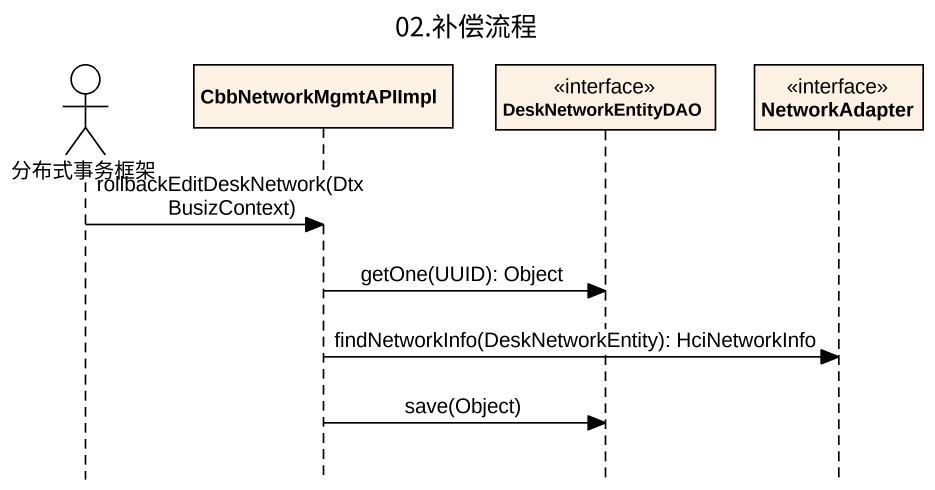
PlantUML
@startuml
title 02.补偿流程
hide footbox
actor 分布式事务框架
participant CbbNetworkMgmtAPIImpl
participant DeskNetworkEntityDAO <<interface>>
participant NetworkAdapter <<interface>>

分布式事务框架 -> CbbNetworkMgmtAPIImpl : rollbackEditDeskNetwork(DtxBusizContext)
CbbNetworkMgmtAPIImpl -> DeskNetworkEntityDAO : getOne(UUID): Object
CbbNetworkMgmtAPIImpl -> NetworkAdapter : findNetworkInfo(DeskNetworkEntity): HciNetworkInfo
CbbNetworkMgmtAPIImpl -> DeskNetworkEntityDAO : save(Object)
@enduml
